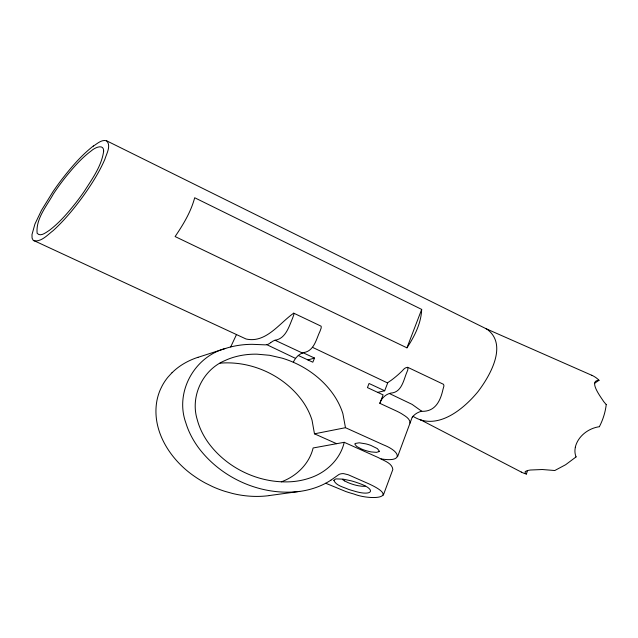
<?xml version="1.0" encoding="UTF-8"?>
<svg xmlns="http://www.w3.org/2000/svg" width="638" height="638" viewBox="0 0 638 638"><rect width="100%" height="100%" fill="white"/><g stroke="black" fill="none" stroke-linecap="round" stroke-linejoin="round"><path stroke-width="0.96" d="M421.678 309.406C421.128 323.402 414.525 336.362 406.948 347.838L175.107 236.554C183.25 224.56 190.945 211.872 194.686 197.748L421.678 309.406L406.948 347.838M575.269 447.318C577.861 436.209 588.531 428.13 599.568 426.686M325.731 483.245L345.884 491.563A103.643 77.023 11.4 0 0 354.034 494.059C369.474 500.248 401.796 498.956 368.604 483.716L348.268 474.768L343.611 473.627A8.565 6.372 11.4 0 0 338.969 474.473L330.939 480.159M410.027 423.106C410.17 418.368 404.779 415.904 401.39 413.584A54.852 40.76 11.4 0 0 396.142 410.872L379.841 403.328L383.095 394.882L367.432 387.601L369.051 383.486L384.682 390.767L387.681 382.991L312.437 347.303M381.109 458.897C403.056 462.606 401.438 451.879 383.318 444.798L345.477 427.699L314.478 433.824L312.046 420.243A93.571 69.542 11.4 0 0 302.954 401.741C284.556 375.694 251.787 360.478 219.998 363.166M383.294 495.248L392.849 469.464C392.107 462.845 383.422 460.62 378.454 457.653L344.217 442.309C340.317 459.384 326.17 472.646 309.837 478.014A64.558 47.978 11.4 0 1 292.371 481.642C260.057 484.098 226.961 468.619 208.036 442.341A97.909 72.764 11.4 0 1 197.27 419.724C190.004 396.469 202.573 369.873 224.991 360.55A64.924 48.249 11.4 0 1 256.962 354.17L269.651 355.294L282.124 358.157A76.584 56.91 11.4 0 1 293.305 362.248C309.215 369.219 323.482 380.24 333.443 394.547A98.013 72.836 11.4 0 1 342.885 413.671L345.477 427.699M521.294 472.072A19.746 14.674 11.4 0 0 526.406 474.042L527.514 470.525L530.409 470.015L542.3 469.52L554.797 470.517L565.651 464.711L576.146 456.864M397.562 456.744L412.22 417.172M379.841 403.328C381.668 397.538 386.835 393.168 392.976 392.801C402.068 390.743 403.806 379.443 406.789 372.417C410.154 365.741 405.616 366.451 402.251 370.83A140.232 104.209 11.4 0 1 391.19 380.304L387.433 382.88M303.313 352.838L314.542 358.07L312.803 362.209L298.273 355.454M230.685 346.96L236.483 334.575M293.305 362.248C295.585 357.128 300.035 352.886 305.761 352.104C314.598 349.345 316.496 338.387 319.989 331.313L321.185 327.996L321.177 326.225L293.727 313.162C279.436 323.067 266.022 343.507 246.037 338.993L33.152 240.247L32.075 238.086L31.98 234.609L34.923 224.074L41.51 210.293L52.922 191.767A448.993 333.666 11.4 0 1 61.4 179.964C70.922 167.65 81.074 155.576 93.395 145.958M171.989 372.712L167.858 377.257A87.462 64.996 11.4 0 0 162.243 385.671L160.465 389.3A95.166 70.722 11.4 0 0 156.868 400.927C151.453 430.897 170.45 459.839 194.343 476.259A95.086 70.666 11.4 0 0 205.484 483.125L212.55 486.611A86.888 64.566 11.4 0 0 224.775 491.3L232.28 493.405A76.704 57.005 11.4 0 0 269.268 495.606M270.751 342.63L272.139 341.649A13.135 9.761 11.4 0 1 275.034 340.237C285.664 338.658 289.03 326.56 292.531 318.306L293.863 314.654L293.727 313.162M270.671 342.694L268.67 343.986A8.788 6.532 11.4 0 1 268.064 344.273L267.808 344.376A7.289 5.415 11.4 0 1 267.402 344.512L266.804 344.672A6.779 5.04 11.4 0 1 264.826 344.831L252.201 344.321A75.037 55.769 11.4 0 0 225.692 348.388L198.011 357.336M93.3 146.134C97.104 143.781 101.602 139.283 106.578 140.783L486.762 329.048C508.374 344.329 489.96 375.949 477.982 391.66C463.236 409.588 436.711 431.384 412.977 416.271M594.696 383.191L599.01 380.296A20.599 15.312 11.4 0 0 591.777 375.256M281.318 481.85C296.399 476.339 309.326 463.858 313.122 447.972L344.217 442.309M225.692 348.396C194.375 356.602 174.653 392.131 185.849 422.866A113.389 84.264 11.4 0 0 198.761 448.059C221.825 478.596 261.58 496.149 299.7 491.404L269.252 495.559M307.915 359.936L314.542 358.07M527.538 470.517L525.202 471.538L525.178 472.854A6.165 4.578 11.4 0 0 526.422 474.026M365.183 486.1L364.362 486.244A11.835 8.796 11.4 0 1 361.499 486.188L358.309 485.749A38.113 28.319 11.4 0 1 347.79 482.495L344.56 480.892M377.672 392.362L384.682 390.767M599.01 380.296C587.797 380.415 601.371 397.769 603.548 401.382A60.482 44.947 11.4 0 0 606.1 404.388M34.013 240.845C41.63 241.922 47.571 234.784 53.137 230.645C64.231 220.509 73.848 208.873 82.717 196.775C91.162 184.98 99.057 172.667 104.855 159.333C106.45 153.822 111.459 145.775 106.578 140.783M486.068 328.722L591.753 375.28M314.478 433.824L336.601 443.697M420.705 419.852L420.027 419.517L521.294 472.072M275.034 340.245L302.516 353.077M389.531 393.598L412.068 404.364L421.806 411.319C435.236 411.757 440.387 400.983 442.947 389.539L443.952 385.894L443.562 384.339L407.538 367.225M295.593 358.42L266.804 344.672M412.323 417.22A20.161 14.977 11.4 0 1 421.718 411.167M330.923 480.143A75.778 56.319 11.4 0 1 299.716 491.435M172.045 372.744A77.102 57.292 11.4 0 1 197.979 357.296M606.26 404.412A115.805 86.058 11.4 0 1 599.401 426.623M576.026 456.88A26.932 20.017 11.4 0 1 575.372 447.342M344.576 480.877A10.663 7.919 11.4 0 1 342.407 479.361M333.849 480.302C336.066 485.757 343.491 487.017 348.412 489.314A62.157 46.191 11.4 0 0 353.691 490.917C372.688 496.954 377.68 489.394 357.615 482.838A61.87 45.984 11.4 0 0 351.044 480.789L343.084 479.138L336.393 478.907A6.707 4.984 11.4 0 0 335.444 479.098L333.849 480.302M103.675 151.015C101.681 166.008 92.247 178.784 84.344 191.256A392.091 291.375 11.4 0 1 75.85 202.82C67.939 212.781 59.549 222.566 49.389 230.318C46.175 232.288 40.529 237.256 37.132 233.277C35.672 218.778 46.718 206.026 53.369 193.96A389.196 289.229 11.4 0 1 65.467 177.276C73.258 167.619 81.489 158.088 91.513 150.664C94.623 147.785 103.723 143.462 103.675 151.015M379.076 451.568L376.524 452.358L371.22 451.919A34.915 25.943 11.4 0 1 361.371 448.953L356.65 446.417L354.88 444.168A1.563 1.164 11.4 0 1 355.222 443.474L359.218 442.796L365.957 443.889A36.845 27.386 11.4 0 1 370.933 445.436L377.321 448.586L379.299 451.042A1.515 1.124 11.4 0 1 379.076 451.568"/></g></svg>
